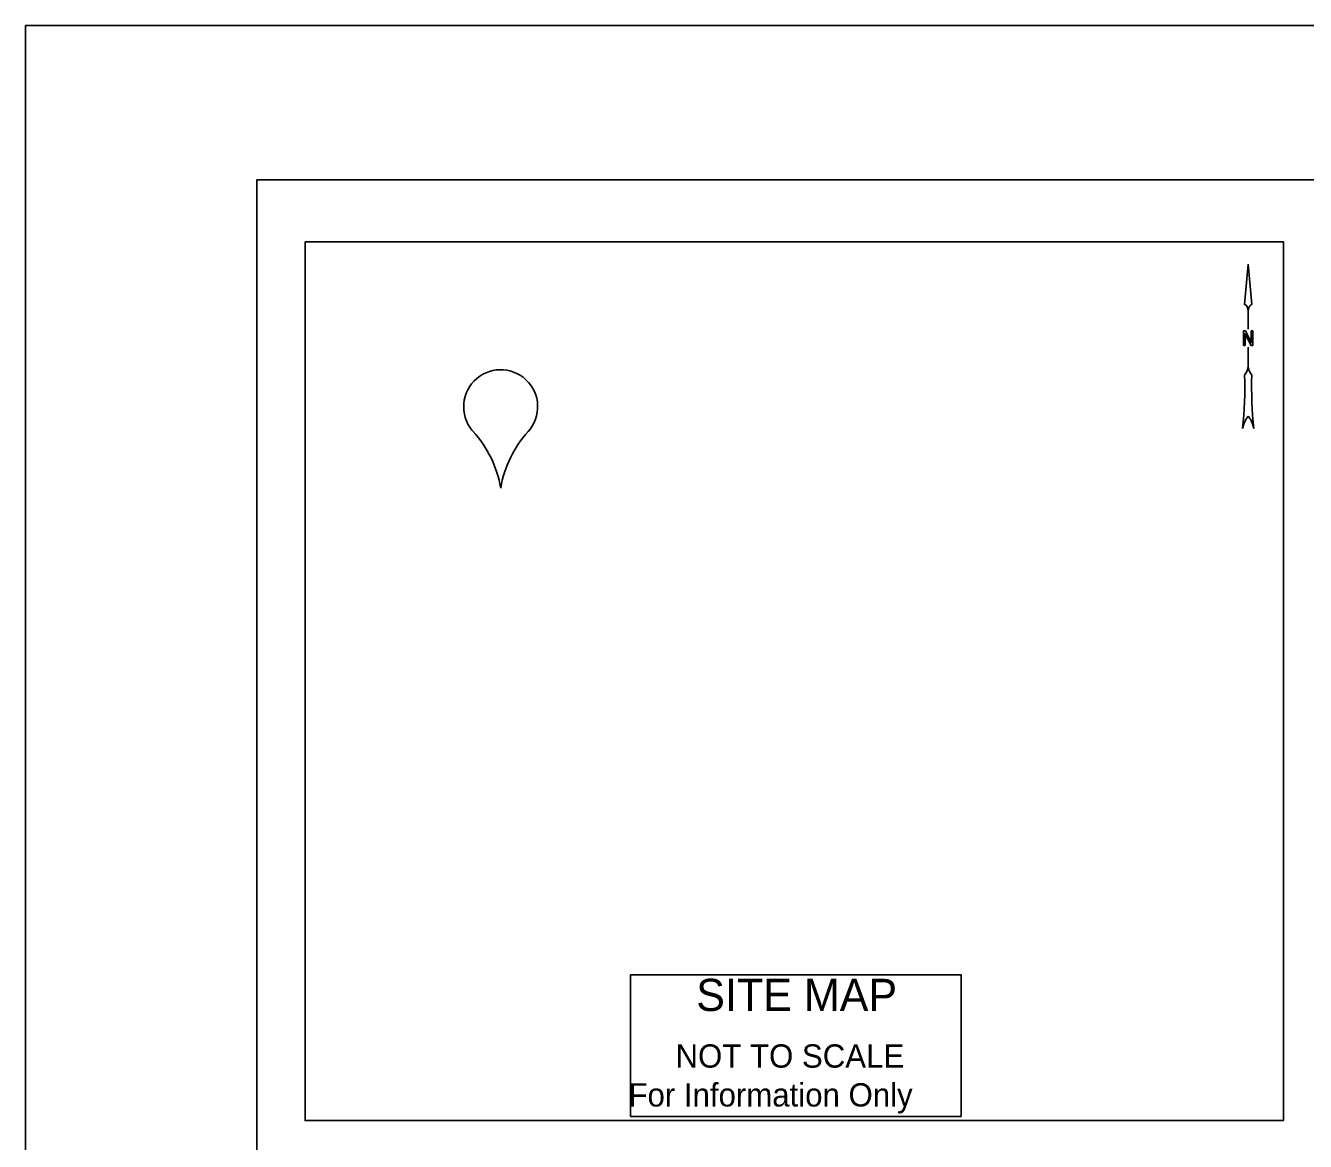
# Model space of a CAD drawing. Extents: x 0 to 1.42, y 0 to 0.92.
# Drawn here: x 0 to 0.3458, y 0.6152 to 0.9167 of the extents above; entities that cross this region are included whole.
import ezdxf

# ---------------------------------------------------------------- set-up
doc = ezdxf.new("R2010")
doc.units = 0
for name, color, linetype in [('#plot_shape', 7, 'Continuous'), ('P_BR_ALL_Patterns', 7, 'Continuous'), ('P_EC_DESIGN_GeneralTx', 7, 'Continuous'), ('P_EC_DESIGN_Pattern', 7, 'Continuous'), ('P_ODOT_PLAN_Border', 7, 'Continuous')]:
    doc.layers.add(name, color=color, linetype=linetype)

msp = doc.modelspace()

# ---------------------------------------------------------------- linework, layer by layer
at = {"layer": '#plot_shape'}
msp.add_lwpolyline([(0, 0), (1.4166667120000003, 0), (1.4166667120000003, 0.916666696), (0, 0.916666696)], close=True, dxfattribs=at)
at = {"layer": 'P_BR_ALL_Patterns'}
msp.add_lwpolyline([(0.2528049159121528, 0.6219298578570237), (0.1634820212480349, 0.6219298578570237), (0.1634820212480349, 0.6601338465353013), (0.2528049159121528, 0.6601338465353013)], close=True, dxfattribs=at)
at = {"layer": 'P_EC_DESIGN_GeneralTx'}
for p, q in [((0.3293754337639373, 0.8413242121464458), (0.330367313372452, 0.852234887840124)), ((0.330367313372452, 0.852234887840124), (0.3313591929809667, 0.8413242121464458)), ((0.329377073879832, 0.8413242902472058), (0.3293754337639373, 0.8413242121464458)), ((0.330367313372452, 0.8346597183863013), (0.330367313372452, 0.8400104793200854)), ((0.3303627054278078, 0.8322035667431184), (0.3303627054278078, 0.8322035667431184)), ((0.33035809748317996, 0.8297474150999354), (0.33035809748317996, 0.8239534323726012)), ((0.33035809748317996, 0.8246708659225017), (0.33035809748317996, 0.8246708659225017))]:
    msp.add_line(p, q, dxfattribs=at)
msp.add_lwpolyline([(0.3291219042289484, 0.8341630997317712), (0.3291219042289484, 0.830240573564983), (0.32952799148148715, 0.830240573564983), (0.32952799148148715, 0.8334210139333696), (0.3295515917426534, 0.8333452286119475), (0.3295804817175406, 0.8332699519168272), (0.3296114061976851, 0.8331967097269806), (0.3296455858862769, 0.8331265192950769), (0.3311433886684321, 0.830240573564983), (0.3316056282665134, 0.830240573564983), (0.3316056282665134, 0.8341630997317712), (0.3311995410139747, 0.8341630997317712), (0.3311995410139747, 0.8309816421107478), (0.33116820963277227, 0.831068617211207), (0.33113402994418045, 0.8311530491800254), (0.3310965950471412, 0.831234429390966), (0.3310563118427451, 0.8313147923492374), (0.3295890266396764, 0.8341630997317712)], close=True, dxfattribs=at)
for centre, radius, start, end in [((0.32609089418846465, 0.8249689915901346), 0.004277577213506303, 320.1616833333334, 356.0035333333334), ((0.3346252591226801, 0.8249689915901346), 0.004277577213506307, 183.99646666666666, 219.83831666666666), ((0.23024510617798957, 0.8188524823643576), 0.0991878261461178, 353.5983694444445, 1.9506333333333759), ((0.4304710471331552, 0.8188524823643576), 0.09918782614611756, 178.04936666666663, 186.40162777777775), ((0.3372946953442525, 0.806000754684171), 0.008667611719038425, 150.22297777777777, 168.06443333333334), ((0.3337751014877277, 0.8079798985496167), 0.004629932194457617, 137.60534722222224, 149.85305555555556), ((0.32694105182341704, 0.8079798985496167), 0.004629932194457623, 30.14694444444447, 42.3946527777778), ((0.3234214579669086, 0.806000754684171), 0.008667611719038432, 11.93557777777778, 29.7757138888889)]:
    msp.add_arc(centre, radius, start, end, dxfattribs=at)
for centre, major_axis, ratio, start_param, end_param in [((0.3296884035412141, 0.8396127586933614), (0.0003113845013461338, -0.0017115137534820545), 0.3966615877072866, 1.5707963267948966, 3.141592653589793), ((0.3310461867581287, 0.8396127586933614), (0.0003113845013469587, 0.0017115137534865926), 0.3966615877062345, 0, 1.5707963267948966)]:
    msp.add_ellipse(centre, major_axis=major_axis, ratio=ratio, start_param=start_param, end_param=end_param, dxfattribs=at)
at = {"layer": 'P_EC_DESIGN_Pattern'}
msp.add_lwpolyline([(0.07552239632827157, 0.8582807297062324), (0.33986297332923715, 0.8582807297062324), (0.33986297332923715, 0.6208029406164709), (0.07552239632827157, 0.6208029406164709)], close=True, dxfattribs=at)
at = {"layer": 'P_ODOT_PLAN_Border'}
msp.add_lwpolyline([(0.06250000199999994, 0.04166666799999999), (1.3958333780000003, 0.04166666799999999), (1.3958333780000003, 0.8750000279999999), (0.06250000199999994, 0.8750000279999999)], close=True, dxfattribs=at)
for centre, radius, start, end in [((0.12837298595089847, 0.8136791551388208), 0.01, 317.8314101087394, 224.9999999999999), ((0.12837298595089847, 0.8136791551388208), 0.01, 317.8314101087394, 224.9999999999999), ((0.09853283828126033, 0.7866515551632627), 0.030260720015255073, 9.56362697873925, 42.16858989126068), ((0.09853283828126033, 0.7866515551632627), 0.030260720015255073, 9.56362697873925, 42.16858989126068), ((0.15821313366685014, 0.7866515551632627), 0.030260720015255073, 137.8314101087393, 170.43637302126075), ((0.15821313366685014, 0.7866515551632627), 0.030260720015255073, 137.8314101087393, 170.43637302126075)]:
    msp.add_arc(centre, radius, start, end, dxfattribs=at)

# ---------------------------------------------------------------- texts
at = {"layer": 'P_EC_DESIGN_GeneralTx'}
for s, height, p in [('SITE MAP', 0.0087000002784, (0.18120275799422844, 0.6503929937002125)), ('NOT TO SCALE', 0.006300000201600002, (0.17561686814523916, 0.635086035312865)), ('For Information Only', 0.006300000201600002, (0.16290565278521257, 0.6245860347668607))]:
    msp.add_text(s, height=height, dxfattribs=at).set_placement(p)

doc.saveas('drawing.dxf')
